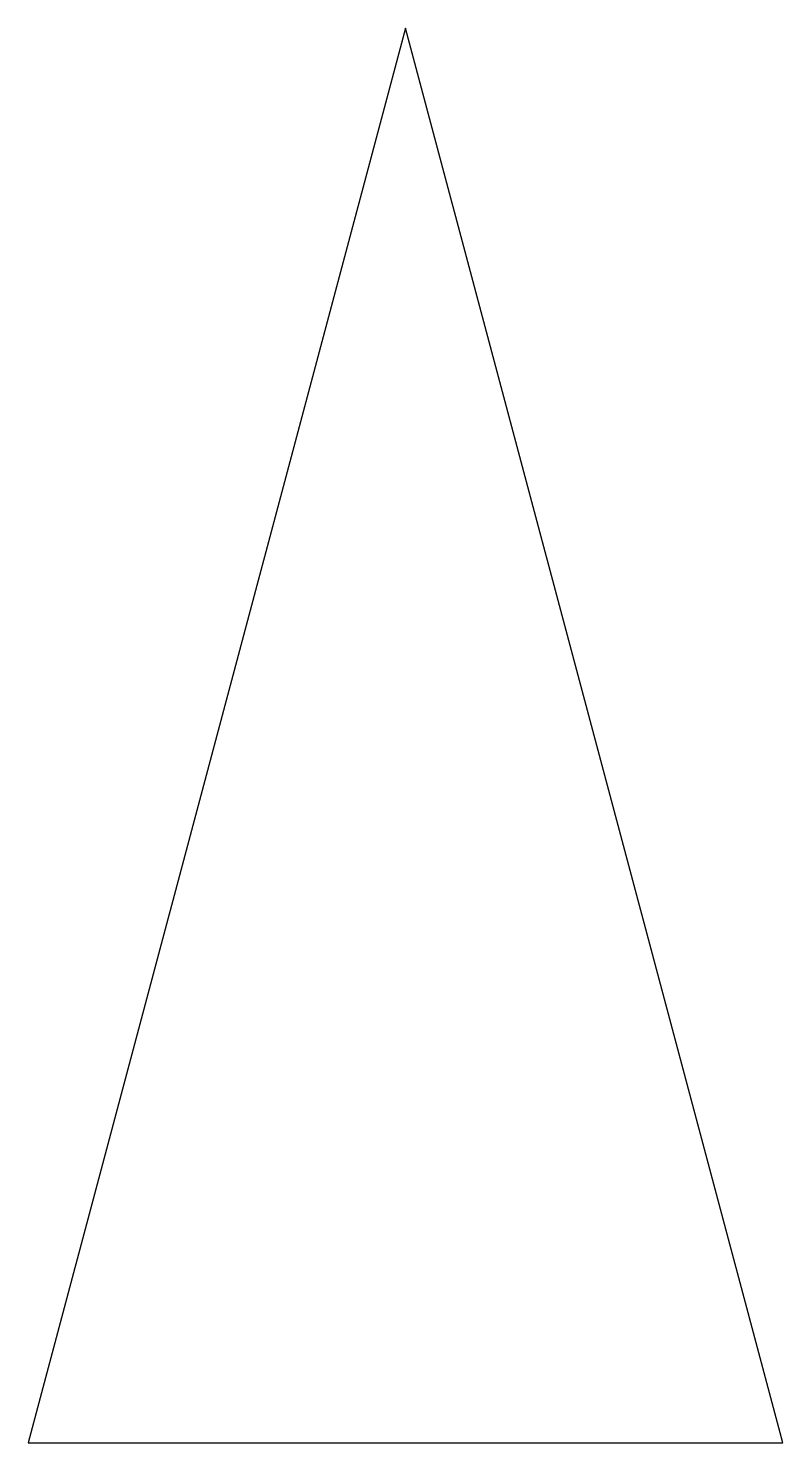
# Model space of a CAD drawing. Extents: x 15.25 to 16.25, y 12.75 to 14.62.
import ezdxf

# ---------------------------------------------------------------- set-up
doc = ezdxf.new("R2010")
doc.units = 0

msp = doc.modelspace()

# ---------------------------------------------------------------- linework, layer by layer
for p, q in [((15.75, 14.625), (15.25, 12.75)), ((16.25, 12.75), (15.75, 14.625)), ((15.25, 12.75), (16.25, 12.75))]:
    msp.add_line(p, q)

doc.saveas('drawing.dxf')
